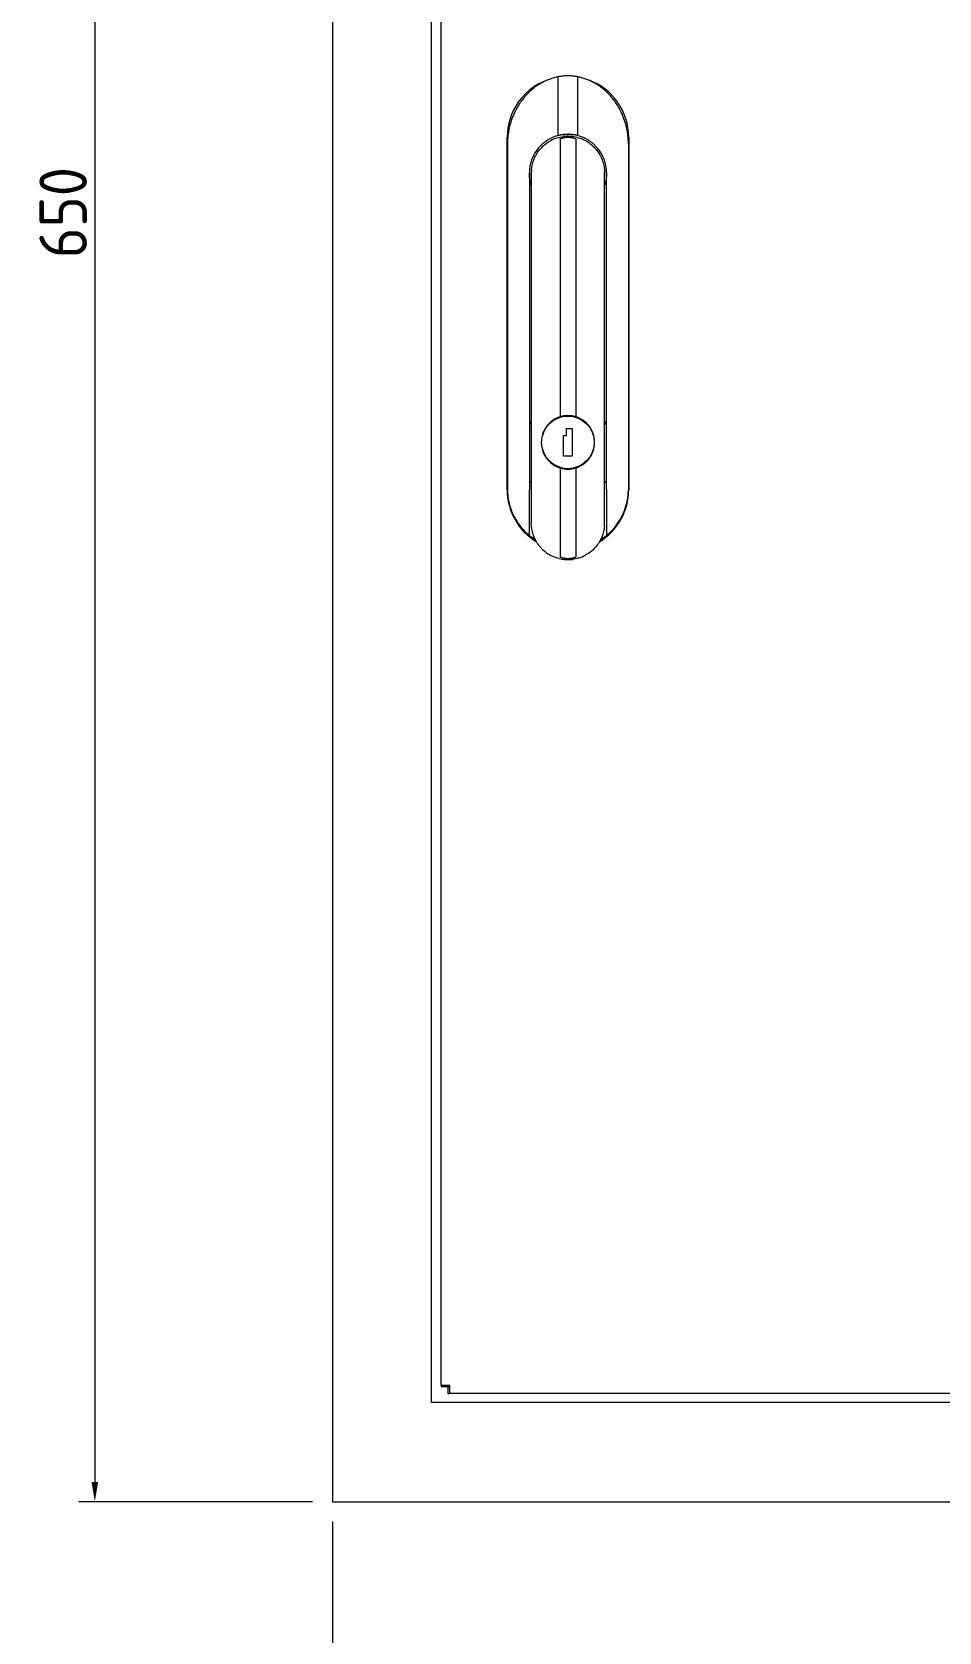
# Model space of a CAD drawing. Header units: inches. Extents: x 0 to 18221, y 0 to 6752.
# Drawn here: x 10840.4 to 11069.5, y 401.5 to 805.3 of the extents above; entities that cross this region are included whole.
import ezdxf

# ---------------------------------------------------------------- set-up
doc = ezdxf.new("R2010")
doc.units = ezdxf.units.IN
doc.header["$MEASUREMENT"] = 0
doc.layers.add('REMOTE_CONTROLBOX$0$가시적인 것(ISO)', color=3, linetype='Continuous', lineweight=5)
doc.layers.add('REMOTE_CONTROLBOX$0$치수(ISO)', color=2, linetype='Continuous', lineweight=5)
doc.styles.add('REMOTE_CONTROLBOX$0$치수 텍스트_PSTEK_POSCO', font='isocp.shx')
doc.dimstyles.new('REMOTE_CONTROLBOX$0$치수_PSTEK_POSCO', dxfattribs={"dimscale": 2, "dimtxt": 6, "dimasz": 2.5, "dimexe": 2, "dimexo": 2.5, "dimgap": 1, "dimtad": 1, "dimrnd": 1e-08, "dimdsep": 46, "dimtxsty": 'REMOTE_CONTROLBOX$0$치수 텍스트_PSTEK_POSCO', "dimcen": 0.09, "dimdle": 10, "dimclrd": 7, "dimclre": 7, "dimclrt": 2, "dimadec": 1, "dimazin": 2, "dimtfac": 1, "dimtmove": 0, "dimatfit": 3, "dimfxl": 1, "dimtolj": 1, "dimlwd": -1, "dimlwe": -1, "dimarcsym": 0})

# ---------------------------------------------------------------- blocks, each defined once
blk = doc.blocks.new('*D184')
at = {"layer": 'DEFPOINTS', "color": 0, "transparency": 16777216}
for p in [(10916.27, 434.36), (11616.27, 434.36), (11616.27, 364.39)]:
    blk.add_point(p, dxfattribs=at)
at = {"layer": 'REMOTE_CONTROLBOX$0$치수(ISO)', "color": 7, "transparency": 16777216}
for p, q in [((10916.27, 429.36), (10916.27, 360.39)), ((11616.27, 429.36), (11616.27, 360.39)), ((10921.27, 364.39), (11611.27, 364.39))]:
    blk.add_line(p, q, dxfattribs=at)
for points in [[(10921.27, 365.22), (10921.27, 363.55), (10916.27, 364.39)], [(11611.27, 365.22), (11611.27, 363.55), (11616.27, 364.39)]]:
    blk.add_solid(points, dxfattribs=at)
at = {"layer": 'REMOTE_CONTROLBOX$0$치수(ISO)', "color": 2, "transparency": 16777216, "insert": (11255.46, 372.39), "char_height": 12, "attachment_point": 4, "style": 'REMOTE_CONTROLBOX$0$치수 텍스트_PSTEK_POSCO'}
blk.add_mtext('\\A1;700', dxfattribs=at)
blk = doc.blocks.new('*D185')
at = {"layer": 'DEFPOINTS', "color": 0, "transparency": 16777216}
for p in [(10916.27, 1084.36), (10856.27, 434.36), (10916.27, 434.36)]:
    blk.add_point(p, dxfattribs=at)
at = {"layer": 'REMOTE_CONTROLBOX$0$치수(ISO)', "color": 7, "transparency": 16777216}
for p, q in [((10911.27, 1084.36), (10852.27, 1084.36)), ((10856.27, 1079.36), (10856.27, 439.36)), ((10911.27, 434.36), (10852.27, 434.36))]:
    blk.add_line(p, q, dxfattribs=at)
for points in [[(10855.44, 1079.36), (10857.1, 1079.36), (10856.27, 1084.36)], [(10855.44, 439.36), (10857.1, 439.36), (10856.27, 434.36)]]:
    blk.add_solid(points, dxfattribs=at)
at = {"layer": 'REMOTE_CONTROLBOX$0$치수(ISO)', "color": 2, "transparency": 16777216, "insert": (10848.27, 748.2), "char_height": 12, "attachment_point": 4, "rotation": 90, "style": 'REMOTE_CONTROLBOX$0$치수 텍스트_PSTEK_POSCO'}
blk.add_mtext('\\A1;650', dxfattribs=at)

msp = doc.modelspace()

# ---------------------------------------------------------------- linework, layer by layer
at = {"layer": 'REMOTE_CONTROLBOX$0$가시적인 것(ISO)'}
for p, q in [((10916.2684, 1084.3611), (10916.2684, 434.3611)), ((10941.2684, 459.3611), (10941.2684, 1059.3611)), ((10943.7684, 463.7611), (10943.7684, 1055.2611)), ((10973.2684, 785.9232), (10973.2684, 793.999)), ((10978.2684, 785.9232), (10978.2684, 793.999)), ((10973.2684, 779.5034), (10973.2684, 785.9232)), ((10978.2684, 779.5034), (10978.2684, 785.9232)), ((10960.4134, 689.7811), (10960.4134, 778.7411)), ((10960.5047, 777.1025), (10960.5047, 689.7486)), ((10973.786, 778.2692), (10973.7858, 708.19)), ((10977.7508, 778.2692), (10977.7509, 708.19)), ((10991.032, 777.1025), (10991.032, 689.7486)), ((10991.1234, 778.7411), (10991.1234, 689.7811)), ((10966.0184, 769.7378), (10966.0184, 689.7422)), ((10966.5184, 769.7378), (10966.5184, 681.3878)), ((10985.0184, 681.3878), (10985.0184, 769.7378)), ((10985.5184, 689.7408), (10985.5184, 769.7378)), ((10974.6684, 698.2378), (10974.6684, 703.4378)), ((10974.6684, 703.4378), (10975.3684, 703.4378)), ((10975.3684, 705.2378), (10976.8684, 705.2378)), ((10975.3684, 703.4378), (10975.3684, 705.2378)), ((10976.8684, 705.2378), (10976.8684, 698.2378)), ((10973.7858, 695.2855), (10973.7859, 672.8564)), ((10976.8684, 698.2378), (10974.6684, 698.2378)), ((10977.7509, 695.2855), (10977.7507, 672.8564)), ((10966.0184, 679.156), (10966.0184, 689.7422)), ((10985.5184, 689.7408), (10985.5184, 679.156)), ((10943.7684, 463.7611), (10943.7684, 463.3318)), ((10943.7684, 463.7611), (10945.8684, 463.7611)), ((10945.3684, 463.3318), (10943.7684, 463.3318)), ((10945.7976, 463.7611), (10945.3684, 463.3318)), ((10945.3684, 463.7611), (10945.3684, 463.3318)), ((10945.8684, 463.6904), (10945.4391, 463.2611)), ((10945.8684, 463.2611), (10945.4391, 463.2611)), ((10945.4391, 463.2611), (10945.4391, 461.6611)), ((10945.4391, 461.6611), (10945.8684, 461.6611)), ((10945.8684, 463.7611), (10945.8684, 461.6611)), ((11586.6684, 461.6611), (10945.8684, 461.6611)), ((11591.2684, 459.3611), (10941.2684, 459.3611)), ((10916.2684, 434.3611), (11616.2684, 434.3611))]:
    msp.add_line(p, q, dxfattribs=at)
msp.add_circle((10975.7684, 701.7378), 6.65, dxfattribs=at)
for centre, radius, start, end in [((10975.7684, 778.7411), 15.355, 109.704771, 180), ((10975.7684, 778.7411), 15.355, 0, 70.295229), ((10975.7684, 701.9592), 10.5733, 151.026608, 156.674273), ((10975.7684, 701.7378), 6.75, 72.919673, 107.080327), ((10975.7684, 701.9592), 10.5733, 23.325727, 28.973392), ((10966.5184, 705.9478), 0.5, 156.674273, 180), ((10985.0184, 705.9478), 0.5, 0, 21.352703), ((10975.7684, 701.7378), 6.75, 252.919673, 287.080327), ((10966.5184, 692.2034), 0.5, 180, 270), ((10985.0184, 692.2034), 0.5, 270, 0), ((10975.7684, 689.7811), 15.355, 180, 238.884492), ((10975.7684, 689.7811), 15.355, 301.116255, 0), ((10975.7683, 689.781), 15.355, 242.027479, 242.029386)]:
    msp.add_arc(centre, radius, start, end, dxfattribs=at)
for centre, major_axis, ratio, start_param, end_param in [((10975.7684, 784.6044), (-11.3357, 0), 0.84961712, 4.65757476, 4.7672032), ((10965.7027, 679.1891), (-0.0209, 0.6523), 0.48286618, 4.24494005, 4.64620724), ((10985.8345, 679.1893), (0.021, 0.6528), 0.48319118, 1.63744072, 2.03839831)]:
    msp.add_ellipse(centre, major_axis=major_axis, ratio=ratio, start_param=start_param, end_param=end_param, dxfattribs=at)
for points, knots in [([(10973.2684, 793.999), (10972.9241, 793.9334), (10972.5825, 793.8544), (10971.906, 793.6703), (10971.5716, 793.5651), (10970.5818, 793.2121), (10969.9412, 792.9275), (10968.9098, 792.3752), (10968.5088, 792.1346), (10967.6007, 791.5303), (10967.1047, 791.1533), (10966.1594, 790.3416), (10965.7113, 789.9081), (10964.6546, 788.7639), (10964.0792, 788.0249), (10963.3053, 786.8559), (10963.0624, 786.4565), (10962.6066, 785.6413), (10962.3936, 785.2254), (10962.1954, 784.8027)], [-1.49740926, -1.49740926, -1.49740926, -1.49740926, -1.39199255, -1.39199255, -1.28649215, -1.28649215, -1.07539745, -1.07539745, -0.935068, -0.935068, -0.7477685, -0.7477685, -0.56062447, -0.56062447, -0.28018723, -0.28018723, -0.14004788, -0.14004788, -0.000001, -0.000001, -0.000001, -0.000001]), ([(10975.1473, 794.221), (10974.8342, 794.2064), (10974.5226, 794.1808), (10973.8949, 794.1069), (10973.5803, 794.0584), (10973.2684, 793.999)], [-0.190076307, -0.190076307, -0.190076307, -0.190076307, -0.09589477, -0.09589477, -0.000001, -0.000001, -0.000001, -0.000001]), ([(10978.2684, 793.999), (10977.9566, 794.0584), (10977.6421, 794.1069), (10977.0145, 794.1807), (10976.7027, 794.2063), (10976.3894, 794.221)], [-0.189870071, -0.189870071, -0.189870071, -0.189870071, -0.094136932, -0.094136932, -0.000001, -0.000001, -0.000001, -0.000001]), ([(10989.3413, 784.8027), (10989.1432, 785.2254), (10988.9301, 785.6413), (10988.4743, 786.4565), (10988.2314, 786.8559), (10987.4575, 788.0249), (10986.8821, 788.7639), (10985.8254, 789.9081), (10985.3773, 790.3416), (10984.432, 791.1533), (10983.936, 791.5303), (10983.028, 792.1346), (10982.6269, 792.3752), (10981.5955, 792.9275), (10980.955, 793.2121), (10979.9652, 793.5651), (10979.6307, 793.6703), (10978.9543, 793.8544), (10978.6126, 793.9334), (10978.2684, 793.999)], [-1.49322738, -1.49322738, -1.49322738, -1.49322738, -1.35357161, -1.35357161, -1.21382363, -1.21382363, -0.93416957, -0.93416957, -0.74754818, -0.74754818, -0.56077177, -0.56077177, -0.42083423, -0.42083423, -0.21032907, -0.21032907, -0.1051233, -0.1051233, -0.000001, -0.000001, -0.000001, -0.000001]), ([(10962.1954, 784.8027), (10961.9144, 784.2032), (10961.6679, 783.5871), (10961.2451, 782.332), (10961.0689, 781.6926), (10960.6457, 779.7512), (10960.5047, 778.4262), (10960.5047, 777.1025)], [-0.794134342, -0.794134342, -0.794134342, -0.794134342, -0.595638659, -0.595638659, -0.397114081, -0.397114081, -0.000001, -0.000001, -0.000001, -0.000001]), ([(10991.032, 777.1025), (10991.032, 778.4262), (10990.891, 779.7512), (10990.4678, 781.6926), (10990.2916, 782.332), (10989.8688, 783.5871), (10989.6223, 784.2032), (10989.3413, 784.8027)], [-0.794679723, -0.794679723, -0.794679723, -0.794679723, -0.397293922, -0.397293922, -0.198633004, -0.198633004, -0.000001, -0.000001, -0.000001, -0.000001]), ([(10982.4026, 776.8826), (10982.239, 777.0346), (10982.0666, 777.1841), (10981.8888, 777.3274), (10981.7111, 777.4707), (10981.5283, 777.6082), (10981.3291, 777.7465), (10981.13, 777.8848), (10980.9144, 778.0236), (10980.678, 778.1614), (10980.4417, 778.2992), (10980.1846, 778.4359), (10979.9, 778.5691), (10979.6154, 778.7022), (10979.3033, 778.8316), (10978.9607, 778.9503), (10978.6182, 779.069), (10978.2449, 779.1765), (10977.8525, 779.2624), (10977.4601, 779.3483), (10977.0484, 779.4123), (10976.6346, 779.4492), (10976.2207, 779.4861), (10975.8048, 779.4961), (10975.3993, 779.4808), (10974.9939, 779.4654), (10974.599, 779.4248), (10974.2257, 779.365), (10973.8524, 779.3051), (10973.5008, 779.2264), (10973.1761, 779.1368), (10972.8514, 779.0473), (10972.5536, 778.9472), (10972.2788, 778.8419), (10972.0041, 778.7366), (10971.7525, 778.6261), (10971.5197, 778.5134), (10971.2869, 778.4007), (10971.0729, 778.2858), (10970.8719, 778.1691), (10970.6708, 778.0523), (10970.4826, 777.9338), (10970.2955, 777.8069), (10970.1083, 777.6799), (10969.9222, 777.5446), (10969.7289, 777.392), (10969.5356, 777.2395), (10969.3353, 777.0694), (10969.1341, 776.8826)], [0, 0, 0, 0, 0.0625, 0.0625, 0.0625, 0.125, 0.125, 0.125, 0.1875, 0.1875, 0.1875, 0.25, 0.25, 0.25, 0.3125, 0.3125, 0.3125, 0.375, 0.375, 0.375, 0.4375, 0.4375, 0.4375, 0.5, 0.5, 0.5, 0.5625, 0.5625, 0.5625, 0.625, 0.625, 0.625, 0.6875, 0.6875, 0.6875, 0.75, 0.75, 0.75, 0.8125, 0.8125, 0.8125, 0.875, 0.875, 0.875, 0.9375, 0.9375, 0.9375, 0.999999993, 0.999999993, 0.999999993, 0.999999993]), ([(10973.2684, 779.5034), (10973.2684, 779.4822), (10973.2684, 779.461), (10973.2684, 779.4174), (10973.2684, 779.3953), (10973.2684, 779.3531), (10973.2684, 779.3332), (10973.2684, 779.2952), (10973.2684, 779.2774), (10973.2684, 779.261)], [-0.026387232, -0.026387232, -0.026387232, -0.026387232, -0.0200285257, -0.0200285257, -0.0132280059, -0.0132280059, -0.0066605032, -0.0066605032, -0.0000009916, -0.0000009916, -0.0000009916, -0.0000009916]), ([(10973.2684, 779.261), (10973.4791, 779.2929), (10973.747, 779.3353), (10974.345, 779.4169), (10974.6633, 779.4517), (10975.2034, 779.488), (10975.4109, 779.4966), (10975.8096, 779.5019), (10975.9985, 779.4995), (10976.4347, 779.4834), (10976.6782, 779.4664), (10977.1513, 779.4202), (10977.3724, 779.393), (10977.8376, 779.3278), (10978.0744, 779.2903), (10978.2684, 779.261)], [0.000000998, 0.000000998, 0.000000998, 0.000000998, 0.06396704, 0.06396704, 0.145226223, 0.145226223, 0.196333677, 0.196333677, 0.242714618, 0.242714618, 0.30303929, 0.30303929, 0.358688102, 0.358688102, 0.41659139, 0.41659139, 0.41659139, 0.41659139]), ([(10978.2684, 779.261), (10978.2684, 779.2773), (10978.2684, 779.2952), (10978.2684, 779.3331), (10978.2684, 779.353), (10978.2684, 779.3952), (10978.2684, 779.4174), (10978.2684, 779.4609), (10978.2684, 779.4822), (10978.2684, 779.5034)], [-0.0263883763, -0.0263883763, -0.0263883763, -0.0263883763, -0.019733803, -0.019733803, -0.0131709893, -0.0131709893, -0.0063649565, -0.0063649565, -0.0000015252, -0.0000015252, -0.0000015252, -0.0000015252]), ([(10969.1341, 776.8826), (10968.7412, 776.5178), (10968.3984, 776.1393), (10968.0997, 775.7589), (10967.8009, 775.3784), (10967.5464, 774.9959), (10967.3302, 774.6224), (10967.114, 774.2489), (10966.9354, 773.8849), (10966.7818, 773.5198), (10966.6282, 773.1548), (10966.4995, 772.7888), (10966.3904, 772.4054), (10966.2813, 772.022), (10966.1915, 771.6214), (10966.1254, 771.1788), (10966.0593, 770.7363), (10966.0184, 770.2517), (10966.0184, 769.7378)], [0, 0, 0, 0, 0.16666667, 0.16666667, 0.16666667, 0.33333333, 0.33333333, 0.33333333, 0.5, 0.5, 0.5, 0.66666667, 0.66666667, 0.66666667, 0.83333333, 0.83333333, 0.83333333, 1, 1, 1, 1]), ([(10966.5538, 770.5472), (10966.6364, 771.4867), (10966.8672, 772.4227), (10967.5956, 774.1756), (10968.1087, 775.0108), (10968.7285, 775.738)], [0, 0, 0, 0, 0.283068681, 0.283068681, 0.573828382, 0.573828382, 0.573828382, 0.573828382]), ([(10969.8949, 776.8837), (10969.8933, 776.8824), (10969.8918, 776.8812), (10969.8902, 776.8799), (10969.4474, 776.5154), (10969.0593, 776.1261), (10968.7286, 775.7381), (10968.7286, 775.7381), (10968.7286, 775.7381), (10968.7285, 775.738)], [0.631395011, 0.631395011, 0.631395011, 0.631395011, 0.6315789474, 0.6315789474, 0.6315789474, 0.6842105263, 0.6842105263, 0.6842105263, 0.6842139359, 0.6842139359, 0.6842139359, 0.6842139359]), ([(10973.0008, 778.564), (10972.9907, 778.5609), (10972.9807, 778.5577), (10972.9706, 778.5545), (10972.416, 778.3785), (10971.8738, 778.1489), (10971.3528, 777.8658), (10971.3511, 777.8649), (10971.3494, 777.864), (10971.3477, 777.863)], [0.5253607288, 0.5253607288, 0.5253607288, 0.5253607288, 0.5263157895, 0.5263157895, 0.5263157895, 0.5789473684, 0.5789473684, 0.5789473684, 0.5791203767, 0.5791203767, 0.5791203767, 0.5791203767]), ([(10973.786, 778.2692), (10973.786, 778.2804), (10973.7906, 778.2909), (10973.7969, 778.3009), (10973.8032, 778.3109), (10973.8114, 778.3204), (10973.8207, 778.3295), (10973.83, 778.3385), (10973.8404, 778.3472), (10973.8518, 778.3558), (10973.8631, 778.3643), (10973.8754, 778.3726), (10973.8884, 778.3809), (10973.9015, 778.3892), (10973.9154, 778.3974), (10973.9302, 778.4055), (10973.9449, 778.4136), (10973.9605, 778.4217), (10973.9769, 778.4298), (10973.9933, 778.4379), (10974.0106, 778.446), (10974.0288, 778.4541), (10974.0469, 778.4622), (10974.066, 778.4703), (10974.086, 778.4784), (10974.106, 778.4866), (10974.1269, 778.4947), (10974.1489, 778.5029), (10974.1708, 778.511), (10974.1938, 778.5192), (10974.2179, 778.5274), (10974.2419, 778.5356), (10974.2671, 778.5438), (10974.2934, 778.5519), (10974.3198, 778.5601), (10974.3473, 778.5683), (10974.3761, 778.5765), (10974.4049, 778.5846), (10974.4349, 778.5928), (10974.4664, 778.6008), (10974.4978, 778.6089), (10974.5307, 778.6169), (10974.565, 778.6248), (10974.5993, 778.6328), (10974.6351, 778.6406), (10974.6726, 778.6482), (10974.7101, 778.6559), (10974.7492, 778.6634), (10974.79, 778.6707), (10974.8309, 778.678), (10974.8735, 778.6851), (10974.9181, 778.6918), (10974.9627, 778.6986), (10975.0092, 778.7051), (10975.0578, 778.7111), (10975.1064, 778.7172), (10975.157, 778.7228), (10975.21, 778.728), (10975.263, 778.7331), (10975.3182, 778.7377), (10975.376, 778.7415), (10975.4338, 778.7454), (10975.4941, 778.7486), (10975.5569, 778.7509), (10975.6197, 778.7531), (10975.6851, 778.7545), (10975.754, 778.7547), (10975.823, 778.7548), (10975.8956, 778.7538), (10975.9687, 778.7513), (10976.0417, 778.7488), (10976.1153, 778.7449), (10976.1838, 778.74), (10976.2523, 778.7352), (10976.3158, 778.7294), (10976.3755, 778.7231), (10976.4352, 778.7168), (10976.4911, 778.7099), (10976.5438, 778.7027), (10976.5966, 778.6954), (10976.6461, 778.6878), (10976.693, 778.6799), (10976.7399, 778.6721), (10976.7841, 778.664), (10976.8259, 778.6558), (10976.8678, 778.6476), (10976.9073, 778.6393), (10976.9449, 778.6309), (10976.9824, 778.6225), (10977.0179, 778.614), (10977.0517, 778.6055), (10977.0854, 778.597), (10977.1174, 778.5885), (10977.1479, 778.58), (10977.1783, 778.5715), (10977.2072, 778.563), (10977.2347, 778.5545), (10977.2622, 778.5461), (10977.2883, 778.5376), (10977.3132, 778.5293), (10977.338, 778.5209), (10977.3616, 778.5125), (10977.3841, 778.5042), (10977.4066, 778.4959), (10977.428, 778.4876), (10977.4483, 778.4794), (10977.4687, 778.4712), (10977.488, 778.463), (10977.5064, 778.4548), (10977.5248, 778.4467), (10977.5422, 778.4385), (10977.5588, 778.4304), (10977.5754, 778.4222), (10977.591, 778.4141), (10977.6059, 778.4059), (10977.6208, 778.3977), (10977.6348, 778.3895), (10977.648, 778.3812), (10977.6612, 778.3729), (10977.6735, 778.3645), (10977.6849, 778.356), (10977.6964, 778.3474), (10977.7069, 778.3386), (10977.7162, 778.3295), (10977.7256, 778.3204), (10977.7338, 778.311), (10977.7401, 778.3009), (10977.7465, 778.2909), (10977.7508, 778.2804), (10977.7508, 778.2692)], [0, 0, 0, 0, 0.02325581, 0.02325581, 0.02325581, 0.04651163, 0.04651163, 0.04651163, 0.06976744, 0.06976744, 0.06976744, 0.09302326, 0.09302326, 0.09302326, 0.11627907, 0.11627907, 0.11627907, 0.13953488, 0.13953488, 0.13953488, 0.1627907, 0.1627907, 0.1627907, 0.18604651, 0.18604651, 0.18604651, 0.20930233, 0.20930233, 0.20930233, 0.23255814, 0.23255814, 0.23255814, 0.25581395, 0.25581395, 0.25581395, 0.27906977, 0.27906977, 0.27906977, 0.30232558, 0.30232558, 0.30232558, 0.3255814, 0.3255814, 0.3255814, 0.34883721, 0.34883721, 0.34883721, 0.37209302, 0.37209302, 0.37209302, 0.39534884, 0.39534884, 0.39534884, 0.41860465, 0.41860465, 0.41860465, 0.44186047, 0.44186047, 0.44186047, 0.46511628, 0.46511628, 0.46511628, 0.48837209, 0.48837209, 0.48837209, 0.51162791, 0.51162791, 0.51162791, 0.53488372, 0.53488372, 0.53488372, 0.55813953, 0.55813953, 0.55813953, 0.58139535, 0.58139535, 0.58139535, 0.60465116, 0.60465116, 0.60465116, 0.62790698, 0.62790698, 0.62790698, 0.65116279, 0.65116279, 0.65116279, 0.6744186, 0.6744186, 0.6744186, 0.69767442, 0.69767442, 0.69767442, 0.72093023, 0.72093023, 0.72093023, 0.74418605, 0.74418605, 0.74418605, 0.76744186, 0.76744186, 0.76744186, 0.79069767, 0.79069767, 0.79069767, 0.81395349, 0.81395349, 0.81395349, 0.8372093, 0.8372093, 0.8372093, 0.86046512, 0.86046512, 0.86046512, 0.88372093, 0.88372093, 0.88372093, 0.90697674, 0.90697674, 0.90697674, 0.93023256, 0.93023256, 0.93023256, 0.95348837, 0.95348837, 0.95348837, 0.97674419, 0.97674419, 0.97674419, 1, 1, 1, 1]), ([(10978.0726, 778.6962), (10978.067, 778.6976), (10978.0614, 778.699), (10978.0558, 778.7005), (10977.5032, 778.8415), (10976.9397, 778.9309), (10976.3717, 778.9681), (10975.8037, 779.0052), (10975.2312, 778.99), (10974.6616, 778.9213), (10974.6605, 778.9212), (10974.6594, 778.9211), (10974.6583, 778.9209)], [0.367885332, 0.367885332, 0.367885332, 0.367885332, 0.368421053, 0.368421053, 0.368421053, 0.421052632, 0.421052632, 0.421052632, 0.473684211, 0.473684211, 0.473684211, 0.4737835, 0.4737835, 0.4737835, 0.4737835]), ([(10981.2188, 777.2114), (10981.2039, 777.2223), (10981.189, 777.2331), (10981.1741, 777.2438), (10980.6992, 777.5858), (10980.1954, 777.8801), (10979.6726, 778.1234), (10979.3782, 778.2605), (10979.0779, 778.3814), (10978.773, 778.4862)], [0.2615042741, 0.2615042741, 0.2615042741, 0.2615042741, 0.2631578947, 0.2631578947, 0.2631578947, 0.3157894737, 0.3157894737, 0.3157894737, 0.3454280427, 0.3454280427, 0.3454280427, 0.3454280427]), ([(10981.2188, 777.2114), (10982.0306, 776.6194), (10982.7516, 775.8863), (10983.9023, 774.2532), (10984.3497, 773.3331), (10984.8871, 771.5249), (10985.0183, 770.6265), (10985.0184, 769.7378)], [0, 0, 0, 0, 0.305341375, 0.305341375, 0.6072312, 0.6072312, 0.87385168, 0.87385168, 0.87385168, 0.87385168]), ([(10985.5184, 769.7378), (10985.5184, 770.1004), (10985.4978, 770.4762), (10985.4542, 770.8544), (10985.4106, 771.2327), (10985.3453, 771.6134), (10985.2481, 772.0173), (10985.151, 772.4212), (10985.0195, 772.8478), (10984.8607, 773.258), (10984.7018, 773.6683), (10984.5168, 774.0627), (10984.3137, 774.4324), (10984.1106, 774.8021), (10983.8895, 775.1468), (10983.6639, 775.4581), (10983.4384, 775.7694), (10983.2084, 776.0473), (10982.994, 776.284), (10982.7796, 776.5207), (10982.5812, 776.7168), (10982.4026, 776.8826)], [0, 0, 0, 0, 0.14285714, 0.14285714, 0.14285714, 0.28571429, 0.28571429, 0.28571429, 0.42857143, 0.42857143, 0.42857143, 0.57142857, 0.57142857, 0.57142857, 0.71428571, 0.71428571, 0.71428571, 0.85714286, 0.85714286, 0.85714286, 1, 1, 1, 1]), ([(10966.5184, 766.6556), (10966.36, 767.1307), (10966.2282, 767.6554), (10966.0573, 768.7147), (10966.0184, 769.2493), (10966.0184, 769.7378)], [0.591638864, 0.591638864, 0.591638864, 0.591638864, 0.741898736, 0.741898736, 0.892158609, 0.892158609, 0.892158609, 0.892158609]), ([(10985.5184, 769.7378), (10985.5184, 769.2493), (10985.4794, 768.7147), (10985.3085, 767.6554), (10985.1767, 767.1307), (10985.0184, 766.6556)], [-0.892158609, -0.892158609, -0.892158609, -0.892158609, -0.741898736, -0.741898736, -0.591638864, -0.591638864, -0.591638864, -0.591638864]), ([(10973.7858, 708.19), (10973.5807, 708.127), (10973.3781, 708.054), (10972.3487, 707.6265), (10971.5923, 707.1077), (10970.3983, 705.9137), (10969.8796, 705.1574), (10969.1895, 703.4956), (10969.0184, 702.5898), (10969.0184, 700.8857), (10969.1895, 699.9799), (10969.8796, 698.3181), (10970.3983, 697.5619), (10971.5923, 696.3678), (10972.3487, 695.849), (10973.3781, 695.4215), (10973.5807, 695.3485), (10973.7858, 695.2855)], [-2.87249161, -2.87249161, -2.87249161, -2.87249161, -2.81145034, -2.81145034, -2.55588873, -2.55588873, -2.30028168, -2.30028168, -2.04467463, -2.04467463, -1.78906758, -1.78906758, -1.53346053, -1.53346053, -1.27789892, -1.27789892, -1.21685765, -1.21685765, -1.21685765, -1.21685765]), ([(10977.7509, 695.2855), (10977.956, 695.3485), (10978.1586, 695.4215), (10979.1881, 695.849), (10979.9444, 696.3678), (10981.1384, 697.5619), (10981.6572, 698.3181), (10982.3472, 699.9799), (10982.5184, 700.8857), (10982.5184, 701.7378), (10982.5184, 702.5898), (10982.3472, 703.4956), (10981.6572, 705.1574), (10981.1384, 705.9137), (10979.9444, 707.1077), (10979.1881, 707.6265), (10978.1586, 708.054), (10977.956, 708.127), (10977.7509, 708.19)], [-0.82781698, -0.82781698, -0.82781698, -0.82781698, -0.76677571, -0.76677571, -0.5112141, -0.5112141, -0.25560705, -0.25560705, 0, 0, 0, 0.25560705, 0.25560705, 0.5112141, 0.5112141, 0.76677571, 0.76677571, 0.82781698, 0.82781698, 0.82781698, 0.82781698]), ([(10960.5047, 689.7486), (10960.5076, 689.3538), (10960.5262, 688.9591), (10960.5945, 688.1723), (10960.6442, 687.7799), (10960.8397, 686.6104), (10961.0319, 685.8419), (10961.4508, 684.5941), (10961.6446, 684.1039), (10962.0825, 683.1465), (10962.3262, 682.6796), (10962.9961, 681.5458), (10963.4507, 680.8979), (10964.2055, 679.9836), (10964.4688, 679.6889), (10965.0175, 679.1208), (10965.3029, 678.8474), (10965.5986, 678.5855)], [-1.26488887, -1.26488887, -1.26488887, -1.26488887, -1.14649915, -1.14649915, -1.02801285, -1.02801285, -0.79086142, -0.79086142, -0.63255726, -0.63255726, -0.47419414, -0.47419414, -0.23697811, -0.23697811, -0.11848904, -0.11848904, -0.00000103, -0.00000103, -0.00000103, -0.00000103]), ([(10985.9382, 678.5855), (10986.5295, 679.1094), (10987.0799, 679.6791), (10988.086, 680.898), (10988.5407, 681.5459), (10989.2105, 682.6797), (10989.4543, 683.1465), (10989.8921, 684.104), (10990.0859, 684.5941), (10990.5048, 685.842), (10990.697, 686.6104), (10990.8925, 687.7799), (10990.9423, 688.1723), (10991.0105, 688.9591), (10991.0291, 689.3538), (10991.032, 689.7486)], [-1.26521446, -1.26521446, -1.26521446, -1.26521446, -1.02818037, -1.02818037, -0.79089919, -0.79089919, -0.63249139, -0.63249139, -0.47414747, -0.47414747, -0.23693616, -0.23693616, -0.11842025, -0.11842025, -0.000001, -0.000001, -0.000001, -0.000001]), ([(10966.0175, 678.2277), (10966.0143, 678.2303), (10966.0019, 678.2405), (10965.9705, 678.2665), (10965.9582, 678.2767), (10965.9235, 678.3057), (10965.899, 678.3262), (10965.8314, 678.3833), (10965.7845, 678.4233), (10965.6878, 678.5069), (10965.6412, 678.5477), (10965.5986, 678.5855)], [0.000001578, 0.000001578, 0.000001578, 0.000001578, 0.0154978288, 0.0154978288, 0.0232897635, 0.0232897635, 0.0353753643, 0.0353753643, 0.0537041053, 0.0537041053, 0.0709207768, 0.0709207768, 0.0709207768, 0.0709207768]), ([(10965.9933, 678.9041), (10965.9765, 678.8243), (10965.956, 678.7447), (10965.9333, 678.5607), (10965.9404, 678.4809), (10965.9601, 678.3677), (10965.9753, 678.3193), (10965.9954, 678.2685), (10966.0018, 678.2544), (10966.0119, 678.2352), (10966.0158, 678.2291), (10966.0175, 678.2277)], [0.000001, 0.000001, 0.000001, 0.000001, 0.024469029, 0.024469029, 0.054021695, 0.054021695, 0.084095861, 0.084095861, 0.098166816, 0.098166816, 0.110633641, 0.110633641, 0.110633641, 0.110633641]), ([(10968.4705, 675.7041), (10967.8487, 676.5025), (10967.3512, 677.4185), (10966.6915, 679.3396), (10966.5184, 680.3708), (10966.5184, 681.3878)], [0, 0, 0, 0, 0.307796233, 0.307796233, 0.612884904, 0.612884904, 0.612884904, 0.612884904]), ([(10984.9829, 680.5783), (10984.9003, 679.6388), (10984.6695, 678.7028), (10983.9411, 676.9499), (10983.428, 676.1147), (10982.8082, 675.3875)], [0, 0, 0, 0, 0.283068685, 0.283068685, 0.573829737, 0.573829737, 0.573829737, 0.573829737]), ([(10985.5192, 678.2277), (10985.5209, 678.2291), (10985.5248, 678.2351), (10985.5348, 678.2543), (10985.5413, 678.2684), (10985.5614, 678.3191), (10985.5765, 678.3673), (10985.5963, 678.4803), (10985.6034, 678.5601), (10985.5808, 678.7444), (10985.5602, 678.8241), (10985.5434, 678.9041)], [0.000001, 0.000001, 0.000001, 0.000001, 0.0080628568, 0.0080628568, 0.0171599559, 0.0171599559, 0.0366044232, 0.0366044232, 0.0557282716, 0.0557282716, 0.0715896409, 0.0715896409, 0.0715896409, 0.0715896409]), ([(10985.5192, 678.2277), (10985.5224, 678.2303), (10985.5348, 678.2405), (10985.5662, 678.2665), (10985.5785, 678.2767), (10985.6132, 678.3057), (10985.6377, 678.3262), (10985.7053, 678.3833), (10985.7522, 678.4233), (10985.8489, 678.5069), (10985.8955, 678.5477), (10985.9382, 678.5855)], [-0.0704447921, -0.0704447921, -0.0704447921, -0.0704447921, -0.055052306, -0.055052306, -0.0473126595, -0.0473126595, -0.035308155, -0.035308155, -0.0171022362, -0.0171022362, -0.0000009477, -0.0000009477, -0.0000009477, -0.0000009477]), ([(10968.4705, 675.7042), (10968.6487, 675.4754), (10968.8376, 675.255), (10969.036, 675.0444), (10969.4419, 674.6137), (10969.8877, 674.2237), (10970.3626, 673.8817), (10970.8375, 673.5397), (10971.3413, 673.2455), (10971.864, 673.0021), (10972.1587, 672.8649), (10972.4595, 672.7438), (10972.7648, 672.639)], [0.184791008, 0.184791008, 0.184791008, 0.184791008, 0.210526316, 0.210526316, 0.210526316, 0.263157895, 0.263157895, 0.263157895, 0.315789474, 0.315789474, 0.315789474, 0.345466215, 0.345466215, 0.345466215, 0.345466215]), ([(10981.6419, 674.2418), (10981.6434, 674.2431), (10981.645, 674.2444), (10981.6465, 674.2456), (10982.0893, 674.6101), (10982.4774, 674.9994), (10982.8081, 675.3874), (10982.8081, 675.3874), (10982.8082, 675.3874), (10982.8082, 675.3875)], [0.6313949673, 0.6313949673, 0.6313949673, 0.6313949673, 0.6315789474, 0.6315789474, 0.6315789474, 0.6842105263, 0.6842105263, 0.6842105263, 0.6842139439, 0.6842139439, 0.6842139439, 0.6842139439]), ([(10973.4639, 672.4294), (10973.4695, 672.428), (10973.4751, 672.4265), (10973.4808, 672.4251), (10974.0333, 672.2841), (10974.5967, 672.1946), (10975.1647, 672.1575), (10975.7327, 672.1203), (10976.3053, 672.1356), (10976.875, 672.2042), (10976.876, 672.2043), (10976.8771, 672.2045), (10976.8782, 672.2046)], [0.367884353, 0.367884353, 0.367884353, 0.367884353, 0.368421053, 0.368421053, 0.368421053, 0.421052632, 0.421052632, 0.421052632, 0.473684211, 0.473684211, 0.473684211, 0.473783361, 0.473783361, 0.473783361, 0.473783361]), ([(10977.7507, 672.8564), (10977.7507, 672.8451), (10977.7462, 672.8346), (10977.7398, 672.8246), (10977.7335, 672.8146), (10977.7253, 672.8051), (10977.7159, 672.796), (10977.7066, 672.7869), (10977.6961, 672.7781), (10977.6846, 672.7695), (10977.6732, 672.761), (10977.6609, 672.7526), (10977.6477, 672.7443), (10977.6345, 672.736), (10977.6205, 672.7277), (10977.6057, 672.7196), (10977.5908, 672.7114), (10977.5751, 672.7032), (10977.5586, 672.6951), (10977.542, 672.687), (10977.5246, 672.6788), (10977.5063, 672.6707), (10977.488, 672.6626), (10977.4688, 672.6544), (10977.4486, 672.6462), (10977.4285, 672.6381), (10977.4074, 672.6299), (10977.3852, 672.6217), (10977.3631, 672.6135), (10977.3399, 672.6053), (10977.3157, 672.5971), (10977.2914, 672.5888), (10977.266, 672.5806), (10977.2395, 672.5724), (10977.2129, 672.5642), (10977.1852, 672.556), (10977.1561, 672.5478), (10977.1271, 672.5396), (10977.0968, 672.5314), (10977.065, 672.5233), (10977.0333, 672.5152), (10977.0002, 672.5072), (10976.9656, 672.4993), (10976.931, 672.4913), (10976.8948, 672.4835), (10976.857, 672.4758), (10976.8192, 672.4682), (10976.7798, 672.4607), (10976.7386, 672.4534), (10976.6973, 672.4461), (10976.6543, 672.439), (10976.6094, 672.4323), (10976.5644, 672.4256), (10976.5175, 672.4191), (10976.4685, 672.4131), (10976.4194, 672.4071), (10976.3683, 672.4015), (10976.3148, 672.3964), (10976.2614, 672.3914), (10976.2056, 672.3869), (10976.1473, 672.3831), (10976.089, 672.3793), (10976.0282, 672.3763), (10975.9648, 672.3741), (10975.9014, 672.372), (10975.8354, 672.3708), (10975.7657, 672.3708), (10975.696, 672.3709), (10975.6226, 672.3722), (10975.5495, 672.3749), (10975.4765, 672.3776), (10975.4037, 672.3817), (10975.3361, 672.3867), (10975.2775, 672.391), (10975.2228, 672.396), (10975.1709, 672.4014), (10975.1629, 672.4022), (10975.155, 672.4031), (10975.1471, 672.4039), (10975.0882, 672.4103), (10975.033, 672.4172), (10974.9809, 672.4245), (10974.9288, 672.4318), (10974.8798, 672.4394), (10974.8335, 672.4473), (10974.7872, 672.4552), (10974.7435, 672.4632), (10974.7021, 672.4714), (10974.6607, 672.4796), (10974.6216, 672.488), (10974.5844, 672.4963), (10974.5473, 672.5047), (10974.5122, 672.5132), (10974.4787, 672.5216), (10974.4453, 672.5301), (10974.4136, 672.5386), (10974.3835, 672.547), (10974.3534, 672.5555), (10974.3248, 672.564), (10974.2976, 672.5724), (10974.2703, 672.5808), (10974.2445, 672.5892), (10974.2199, 672.5975), (10974.1952, 672.6059), (10974.1718, 672.6142), (10974.1496, 672.6224), (10974.1273, 672.6307), (10974.1061, 672.6389), (10974.086, 672.6471), (10974.0658, 672.6553), (10974.0467, 672.6634), (10974.0284, 672.6715), (10974.0102, 672.6797), (10973.9929, 672.6877), (10973.9765, 672.6958), (10973.9601, 672.7039), (10973.9445, 672.712), (10973.9298, 672.7201), (10973.9151, 672.7283), (10973.9012, 672.7364), (10973.8881, 672.7447), (10973.875, 672.7529), (10973.8628, 672.7613), (10973.8515, 672.7698), (10973.8401, 672.7783), (10973.8297, 672.787), (10973.8204, 672.7961), (10973.8111, 672.8051), (10973.8029, 672.8146), (10973.7966, 672.8246), (10973.7903, 672.8346), (10973.7859, 672.8451), (10973.7859, 672.8564)], [0, 0, 0, 0, 0.02325581, 0.02325581, 0.02325581, 0.04651163, 0.04651163, 0.04651163, 0.06976744, 0.06976744, 0.06976744, 0.09302326, 0.09302326, 0.09302326, 0.11627907, 0.11627907, 0.11627907, 0.13953488, 0.13953488, 0.13953488, 0.1627907, 0.1627907, 0.1627907, 0.18604651, 0.18604651, 0.18604651, 0.20930233, 0.20930233, 0.20930233, 0.23255814, 0.23255814, 0.23255814, 0.25581395, 0.25581395, 0.25581395, 0.27906977, 0.27906977, 0.27906977, 0.30232558, 0.30232558, 0.30232558, 0.3255814, 0.3255814, 0.3255814, 0.34883721, 0.34883721, 0.34883721, 0.37209302, 0.37209302, 0.37209302, 0.39534884, 0.39534884, 0.39534884, 0.41860465, 0.41860465, 0.41860465, 0.44186047, 0.44186047, 0.44186047, 0.46511628, 0.46511628, 0.46511628, 0.48837209, 0.48837209, 0.48837209, 0.51162791, 0.51162791, 0.51162791, 0.53488372, 0.53488372, 0.53488372, 0.55813953, 0.55813953, 0.55813953, 0.57829419, 0.57829419, 0.57829419, 0.58139535, 0.58139535, 0.58139535, 0.60465116, 0.60465116, 0.60465116, 0.62790698, 0.62790698, 0.62790698, 0.65116279, 0.65116279, 0.65116279, 0.6744186, 0.6744186, 0.6744186, 0.69767442, 0.69767442, 0.69767442, 0.72093023, 0.72093023, 0.72093023, 0.74418605, 0.74418605, 0.74418605, 0.76744186, 0.76744186, 0.76744186, 0.79069767, 0.79069767, 0.79069767, 0.81395349, 0.81395349, 0.81395349, 0.8372093, 0.8372093, 0.8372093, 0.86046512, 0.86046512, 0.86046512, 0.88372093, 0.88372093, 0.88372093, 0.90697674, 0.90697674, 0.90697674, 0.93023256, 0.93023256, 0.93023256, 0.95348837, 0.95348837, 0.95348837, 0.97674419, 0.97674419, 0.97674419, 1, 1, 1, 1]), ([(10978.536, 672.5615), (10978.546, 672.5647), (10978.556, 672.5678), (10978.5661, 672.571), (10979.1206, 672.747), (10979.6629, 672.9767), (10980.1839, 673.2597), (10980.1856, 673.2606), (10980.1873, 673.2616), (10980.189, 673.2625)], [0.5253642406, 0.5253642406, 0.5253642406, 0.5253642406, 0.5263157895, 0.5263157895, 0.5263157895, 0.5789473684, 0.5789473684, 0.5789473684, 0.5791204727, 0.5791204727, 0.5791204727, 0.5791204727])]:
    msp.add_open_spline(points, degree=3, knots=knots, dxfattribs=at)
for points in [[(10969.8949, 776.8837), (10970.3453, 777.2539), (10970.8335, 777.5833), (10971.3477, 777.863)], [(10973.0008, 778.564), (10973.5389, 778.7327), (10974.0964, 778.853), (10974.6583, 778.9209)], [(10978.0726, 778.6962), (10978.3089, 778.6354), (10978.5427, 778.5652), (10978.773, 778.4862)], [(10966.5538, 770.5472), (10966.529, 770.2641), (10966.5184, 769.9934), (10966.5184, 769.7378)], [(10985.484, 706.1299), (10985.4819, 706.1352), (10985.4798, 706.1405), (10985.4775, 706.1458)], [(10984.9829, 680.5783), (10985.0077, 680.8615), (10985.0184, 681.1321), (10985.0184, 681.3878)], [(10967.5706, 677.1048), (10967.0301, 677.4461), (10966.511, 677.8214), (10966.0175, 678.2277)], [(10968.2222, 676.7155), (10968.2221, 676.7155), (10968.2221, 676.7156), (10968.2221, 676.7156)], [(10985.5192, 678.2277), (10985.0259, 677.8216), (10984.5071, 677.4464), (10983.9668, 677.1052)], [(10973.4639, 672.4294), (10973.228, 672.4901), (10972.9946, 672.5601), (10972.7648, 672.639)], [(10978.536, 672.5615), (10977.9978, 672.3928), (10977.4402, 672.2725), (10976.8782, 672.2046)], [(10981.6419, 674.2418), (10981.1914, 673.8716), (10980.7032, 673.5422), (10980.189, 673.2625)]]:
    msp.add_open_spline(points, degree=3, dxfattribs=at)

# ---------------------------------------------------------------- dimensions: what is measured, and where the dimension line sits
at = {"layer": 'REMOTE_CONTROLBOX$0$치수(ISO)', "color": 7}
for base, p1, p2, angle, picture, middle in [((10856.2684, 434.3611), (10916.2684, 1084.3611), (10916.2684, 434.3611), 90, '*D185', (10856.2684, 759.3611)), ((11616.2684, 364.3877), (10916.2684, 434.3611), (11616.2684, 434.3611), 180, '*D184', (11266.2684, 364.3877))]:
    dim = msp.add_linear_dim(base=base, p1=p1, p2=p2, angle=angle, dimstyle='REMOTE_CONTROLBOX$0$치수_PSTEK_POSCO', override={"dimdec": 2, "dimtp": 0, "dimtm": 0, "dimtdec": 2, "dimtofl": 0, "dimatfit": 1}, dxfattribs=at)
    dim.commit()
    dim.dimension.update_dxf_attribs({"geometry": picture, "text_midpoint": middle, "dimtype": 160})

doc.saveas('drawing.dxf')
